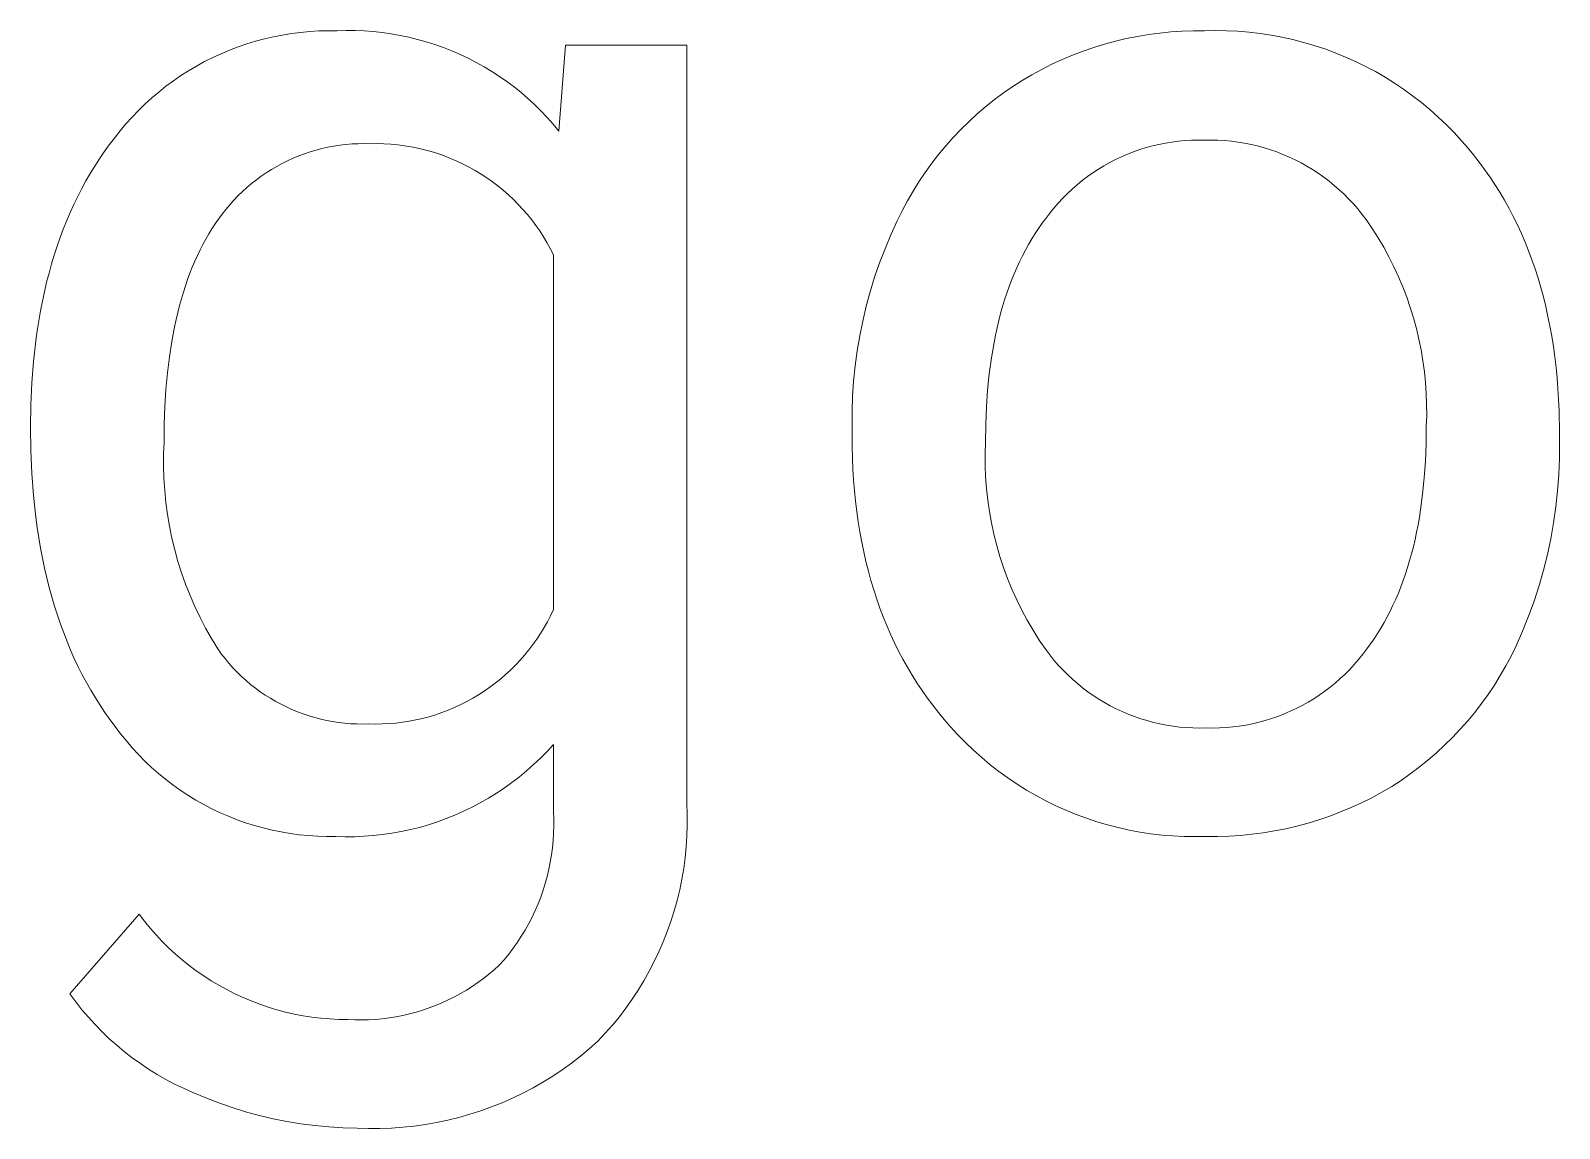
# Model space of a CAD drawing. Header units: millimetres. Extents: x 430 to 4403, y -1522 to 1254.
# Drawn here: x 3345.8 to 3400.8, y -1219.3 to -1179.8 of the extents above; entities that cross this region are included whole.
import ezdxf

# ---------------------------------------------------------------- set-up
doc = ezdxf.new("R2010")
doc.units = ezdxf.units.MM
doc.header["$MEASUREMENT"] = 0
doc.layers.add('Domyślny', color=7, linetype='Continuous', true_color=0x000000)

msp = doc.modelspace()

# ---------------------------------------------------------------- linework, layer by layer
at = {"layer": 'Domyślny', "color": 18, "lineweight": 15, "true_color": 0x000000}
for p, q in [((3353.851, -1180.177), (3354.17, -1180.091)), ((3354.17, -1180.091), (3354.491, -1180.016)), ((3354.491, -1180.016), (3354.815, -1179.953)), ((3354.815, -1179.953), (3355.141, -1179.9)), ((3355.141, -1179.9), (3355.469, -1179.858)), ((3355.469, -1179.858), (3355.797, -1179.828)), ((3355.797, -1179.828), (3356.127, -1179.808)), ((3356.127, -1179.808), (3356.457, -1179.8)), ((3356.457, -1179.8), (3356.787, -1179.803)), ((3356.787, -1179.803), (3357.111, -1179.794)), ((3357.111, -1179.794), (3357.436, -1179.795)), ((3357.436, -1179.795), (3357.761, -1179.807)), ((3357.761, -1179.807), (3358.084, -1179.83)), ((3358.084, -1179.83), (3358.407, -1179.864)), ((3358.407, -1179.864), (3358.729, -1179.909)), ((3358.729, -1179.909), (3359.049, -1179.965)), ((3359.049, -1179.965), (3359.366, -1180.031)), ((3359.366, -1180.031), (3359.682, -1180.109)), ((3384.79, -1180.176), (3385.184, -1180.083)), ((3385.184, -1180.083), (3385.582, -1180.003)), ((3385.582, -1180.003), (3385.982, -1179.936)), ((3385.982, -1179.936), (3386.384, -1179.882)), ((3386.384, -1179.882), (3386.787, -1179.842)), ((3386.787, -1179.842), (3387.192, -1179.816)), ((3387.192, -1179.816), (3387.597, -1179.803)), ((3387.597, -1179.803), (3388.002, -1179.803)), ((3388.002, -1179.803), (3388.402, -1179.795)), ((3388.402, -1179.795), (3388.802, -1179.801)), ((3388.802, -1179.801), (3389.201, -1179.82)), ((3389.201, -1179.82), (3389.599, -1179.853)), ((3389.599, -1179.853), (3389.996, -1179.899)), ((3389.996, -1179.899), (3390.391, -1179.959)), ((3390.391, -1179.959), (3390.784, -1180.032)), ((3390.784, -1180.032), (3391.175, -1180.118)), ((3352.31, -1180.764), (3352.61, -1180.626)), ((3352.61, -1180.626), (3352.914, -1180.498)), ((3352.914, -1180.498), (3353.223, -1180.38)), ((3353.223, -1180.38), (3353.535, -1180.273)), ((3353.535, -1180.273), (3353.851, -1180.177)), ((3359.682, -1180.109), (3359.994, -1180.196)), ((3359.994, -1180.196), (3360.304, -1180.294)), ((3360.304, -1180.294), (3360.61, -1180.403)), ((3360.61, -1180.403), (3360.912, -1180.522)), ((3360.912, -1180.522), (3361.21, -1180.651)), ((3361.21, -1180.651), (3361.503, -1180.789)), ((3364.765, -1183.415), (3365.003, -1180.319)), ((3365.003, -1180.319), (3369.369, -1180.319)), ((3369.369, -1180.319), (3369.369, -1207.6)), ((3383.249, -1180.679), (3383.628, -1180.534)), ((3383.628, -1180.534), (3384.011, -1180.402)), ((3384.011, -1180.402), (3384.398, -1180.283)), ((3384.398, -1180.283), (3384.79, -1180.176)), ((3391.175, -1180.118), (3391.562, -1180.217)), ((3391.562, -1180.217), (3391.945, -1180.33)), ((3391.945, -1180.33), (3392.325, -1180.455)), ((3392.325, -1180.455), (3392.7, -1180.594)), ((3392.7, -1180.594), (3393.07, -1180.745)), ((3351.441, -1181.238), (3351.726, -1181.07)), ((3351.726, -1181.07), (3352.015, -1180.912)), ((3352.015, -1180.912), (3352.31, -1180.764)), ((3361.503, -1180.789), (3361.792, -1180.938)), ((3361.792, -1180.938), (3362.075, -1181.096)), ((3362.075, -1181.096), (3362.353, -1181.264)), ((3381.789, -1181.384), (3382.145, -1181.189)), ((3382.145, -1181.189), (3382.507, -1181.007)), ((3382.507, -1181.007), (3382.876, -1180.837)), ((3382.876, -1180.837), (3383.249, -1180.679)), ((3393.07, -1180.745), (3393.434, -1180.908)), ((3393.434, -1180.908), (3393.793, -1181.084)), ((3393.793, -1181.084), (3394.146, -1181.272)), ((3350.625, -1181.799), (3350.891, -1181.603)), ((3350.891, -1181.603), (3351.163, -1181.416)), ((3351.163, -1181.416), (3351.441, -1181.238)), ((3362.353, -1181.264), (3362.626, -1181.441)), ((3362.626, -1181.441), (3362.892, -1181.627)), ((3362.892, -1181.627), (3363.151, -1181.822)), ((3381.1, -1181.807), (3381.44, -1181.589)), ((3381.44, -1181.589), (3381.789, -1181.384)), ((3394.146, -1181.272), (3394.493, -1181.471)), ((3394.493, -1181.471), (3394.832, -1181.682)), ((3394.832, -1181.682), (3395.164, -1181.905)), ((3349.87, -1182.439), (3350.115, -1182.217)), ((3350.115, -1182.217), (3350.366, -1182.004)), ((3350.366, -1182.004), (3350.625, -1181.799)), ((3363.151, -1181.822), (3363.404, -1182.026)), ((3363.404, -1182.026), (3363.65, -1182.238)), ((3363.65, -1182.238), (3363.888, -1182.458)), ((3380.128, -1182.529), (3380.444, -1182.277)), ((3380.444, -1182.277), (3380.768, -1182.037)), ((3380.768, -1182.037), (3381.1, -1181.807)), ((3395.164, -1181.905), (3395.488, -1182.139)), ((3395.488, -1182.139), (3395.804, -1182.383)), ((3349.405, -1182.908), (3349.634, -1182.67)), ((3349.634, -1182.67), (3349.87, -1182.439)), ((3363.888, -1182.458), (3364.12, -1182.686)), ((3364.12, -1182.686), (3364.343, -1182.922)), ((3379.523, -1183.063), (3379.821, -1182.791)), ((3379.821, -1182.791), (3380.128, -1182.529)), ((3395.804, -1182.383), (3396.112, -1182.639)), ((3396.112, -1182.639), (3396.41, -1182.904)), ((3348.973, -1183.407), (3349.185, -1183.153)), ((3349.185, -1183.153), (3349.405, -1182.908)), ((3364.343, -1182.922), (3364.558, -1183.165)), ((3364.558, -1183.165), (3364.765, -1183.415)), ((3378.957, -1183.638), (3379.235, -1183.346)), ((3379.235, -1183.346), (3379.523, -1183.063)), ((3396.41, -1182.904), (3396.7, -1183.18)), ((3396.7, -1183.18), (3396.98, -1183.465)), ((3348.404, -1184.158), (3348.584, -1183.91)), ((3348.584, -1183.91), (3348.769, -1183.667)), ((3348.769, -1183.667), (3348.973, -1183.407)), ((3356.667, -1183.951), (3356.451, -1183.991)), ((3356.884, -1183.918), (3356.667, -1183.951)), ((3357.101, -1183.892), (3356.884, -1183.918)), ((3357.32, -1183.874), (3357.101, -1183.892)), ((3357.539, -1183.864), (3357.32, -1183.874)), ((3357.758, -1183.861), (3357.539, -1183.864)), ((3357.978, -1183.865), (3357.758, -1183.861)), ((3358.224, -1183.862), (3357.978, -1183.865)), ((3358.471, -1183.868), (3358.224, -1183.862)), ((3358.718, -1183.883), (3358.471, -1183.868)), ((3358.963, -1183.906), (3358.718, -1183.883)), ((3359.208, -1183.937), (3358.963, -1183.906)), ((3359.452, -1183.977), (3359.208, -1183.937)), ((3378.43, -1184.25), (3378.688, -1183.939)), ((3378.688, -1183.939), (3378.957, -1183.638)), ((3386.126, -1183.943), (3385.898, -1184.006)), ((3386.356, -1183.889), (3386.126, -1183.943)), ((3386.589, -1183.842), (3386.356, -1183.889)), ((3386.822, -1183.804), (3386.589, -1183.842)), ((3387.057, -1183.773), (3386.822, -1183.804)), ((3387.293, -1183.751), (3387.057, -1183.773)), ((3387.529, -1183.737), (3387.293, -1183.751)), ((3387.766, -1183.731), (3387.529, -1183.737)), ((3388.002, -1183.733), (3387.766, -1183.731)), ((3388.243, -1183.731), (3388.002, -1183.733)), ((3388.483, -1183.737), (3388.243, -1183.731)), ((3388.723, -1183.751), (3388.483, -1183.737)), ((3388.963, -1183.774), (3388.723, -1183.751)), ((3389.201, -1183.804), (3388.963, -1183.774)), ((3389.438, -1183.844), (3389.201, -1183.804)), ((3389.674, -1183.891), (3389.438, -1183.844)), ((3389.908, -1183.946), (3389.674, -1183.891)), ((3390.14, -1184.01), (3389.908, -1183.946)), ((3396.98, -1183.465), (3397.25, -1183.759)), ((3397.25, -1183.759), (3397.468, -1184.009)), ((3348.062, -1184.671), (3348.23, -1184.412)), ((3348.23, -1184.412), (3348.404, -1184.158)), ((3354.999, -1184.478), (3354.803, -1184.575)), ((3355.199, -1184.387), (3354.999, -1184.478)), ((3355.401, -1184.303), (3355.199, -1184.387)), ((3355.607, -1184.226), (3355.401, -1184.303)), ((3355.815, -1184.157), (3355.607, -1184.226)), ((3356.025, -1184.094), (3355.815, -1184.157)), ((3356.237, -1184.039), (3356.025, -1184.094)), ((3356.451, -1183.991), (3356.237, -1184.039)), ((3359.694, -1184.026), (3359.452, -1183.977)), ((3359.934, -1184.083), (3359.694, -1184.026)), ((3360.172, -1184.148), (3359.934, -1184.083)), ((3360.407, -1184.221), (3360.172, -1184.148)), ((3360.64, -1184.303), (3360.407, -1184.221)), ((3360.87, -1184.392), (3360.64, -1184.303)), ((3361.097, -1184.49), (3360.87, -1184.392)), ((3361.32, -1184.595), (3361.097, -1184.49)), ((3378.183, -1184.569), (3378.43, -1184.25)), ((3384.796, -1184.435), (3384.586, -1184.544)), ((3385.01, -1184.334), (3384.796, -1184.435)), ((3385.228, -1184.241), (3385.01, -1184.334)), ((3385.448, -1184.155), (3385.228, -1184.241)), ((3385.672, -1184.077), (3385.448, -1184.155)), ((3385.898, -1184.006), (3385.672, -1184.077)), ((3390.369, -1184.081), (3390.14, -1184.01)), ((3390.596, -1184.161), (3390.369, -1184.081)), ((3390.82, -1184.248), (3390.596, -1184.161)), ((3391.041, -1184.343), (3390.82, -1184.248)), ((3391.259, -1184.445), (3391.041, -1184.343)), ((3391.473, -1184.555), (3391.259, -1184.445)), ((3397.468, -1184.009), (3397.678, -1184.263)), ((3397.678, -1184.263), (3397.881, -1184.523)), ((3347.744, -1185.205), (3347.9, -1184.936)), ((3347.9, -1184.936), (3348.062, -1184.671)), ((3354.054, -1185.031), (3353.877, -1185.161)), ((3354.235, -1184.907), (3354.054, -1185.031)), ((3354.42, -1184.79), (3354.235, -1184.907)), ((3354.61, -1184.679), (3354.42, -1184.79)), ((3354.803, -1184.575), (3354.61, -1184.679)), ((3361.54, -1184.708), (3361.32, -1184.595)), ((3361.755, -1184.829), (3361.54, -1184.708)), ((3361.966, -1184.957), (3361.755, -1184.829)), ((3362.172, -1185.092), (3361.966, -1184.957)), ((3377.722, -1185.232), (3377.947, -1184.896)), ((3377.947, -1184.896), (3378.183, -1184.569)), ((3383.785, -1185.048), (3383.596, -1185.191)), ((3383.979, -1184.911), (3383.785, -1185.048)), ((3384.177, -1184.782), (3383.979, -1184.911)), ((3384.379, -1184.659), (3384.177, -1184.782)), ((3384.586, -1184.544), (3384.379, -1184.659)), ((3391.683, -1184.672), (3391.473, -1184.555)), ((3391.889, -1184.796), (3391.683, -1184.672)), ((3392.09, -1184.928), (3391.889, -1184.796)), ((3392.287, -1185.066), (3392.09, -1184.928)), ((3397.881, -1184.523), (3398.078, -1184.788)), ((3398.078, -1184.788), (3398.267, -1185.058)), ((3347.45, -1185.76), (3347.594, -1185.48)), ((3347.594, -1185.48), (3347.744, -1185.205)), ((3353.374, -1185.585), (3353.217, -1185.738)), ((3353.537, -1185.438), (3353.374, -1185.585)), ((3353.705, -1185.296), (3353.537, -1185.438)), ((3353.877, -1185.161), (3353.705, -1185.296)), ((3362.374, -1185.234), (3362.172, -1185.092)), ((3362.571, -1185.383), (3362.374, -1185.234)), ((3362.762, -1185.539), (3362.571, -1185.383)), ((3362.948, -1185.702), (3362.762, -1185.539)), ((3377.308, -1185.924), (3377.509, -1185.574)), ((3377.509, -1185.574), (3377.722, -1185.232)), ((3383.234, -1185.496), (3383.062, -1185.658)), ((3383.413, -1185.34), (3383.234, -1185.496)), ((3383.596, -1185.191), (3383.413, -1185.34)), ((3392.478, -1185.211), (3392.287, -1185.066)), ((3392.665, -1185.363), (3392.478, -1185.211)), ((3392.846, -1185.521), (3392.665, -1185.363)), ((3393.022, -1185.685), (3392.846, -1185.521)), ((3398.267, -1185.058), (3398.449, -1185.333)), ((3398.449, -1185.333), (3398.625, -1185.614)), ((3347.179, -1186.336), (3347.311, -1186.046)), ((3347.311, -1186.046), (3347.45, -1185.76)), ((3352.918, -1186.059), (3352.778, -1186.227)), ((3353.065, -1185.896), (3352.918, -1186.059)), ((3353.217, -1185.738), (3353.065, -1185.896)), ((3363.127, -1185.871), (3362.948, -1185.702)), ((3363.301, -1186.046), (3363.127, -1185.871)), ((3363.469, -1186.227), (3363.301, -1186.046)), ((3377.119, -1186.281), (3377.308, -1185.924)), ((3382.733, -1185.999), (3382.578, -1186.178)), ((3382.894, -1185.825), (3382.733, -1185.999)), ((3383.062, -1185.658), (3382.894, -1185.825)), ((3393.192, -1185.855), (3393.022, -1185.685)), ((3393.356, -1186.031), (3393.192, -1185.855)), ((3393.514, -1186.212), (3393.356, -1186.031)), ((3398.625, -1185.614), (3398.794, -1185.899)), ((3398.794, -1185.899), (3398.955, -1186.19)), ((3346.931, -1186.934), (3347.052, -1186.632)), ((3347.052, -1186.632), (3347.179, -1186.336)), ((3352.514, -1186.577), (3352.394, -1186.749)), ((3352.643, -1186.4), (3352.514, -1186.577)), ((3352.778, -1186.227), (3352.643, -1186.4)), ((3363.631, -1186.413), (3363.469, -1186.227)), ((3363.785, -1186.606), (3363.631, -1186.413)), ((3363.934, -1186.803), (3363.785, -1186.606)), ((3376.713, -1187.139), (3376.942, -1186.643)), ((3376.942, -1186.643), (3377.119, -1186.281)), ((3382.287, -1186.551), (3382.154, -1186.729)), ((3382.429, -1186.362), (3382.287, -1186.551)), ((3382.578, -1186.178), (3382.429, -1186.362)), ((3393.665, -1186.399), (3393.514, -1186.212)), ((3393.81, -1186.591), (3393.665, -1186.399)), ((3394.033, -1186.917), (3393.81, -1186.591)), ((3398.955, -1186.19), (3399.11, -1186.486)), ((3399.11, -1186.486), (3399.258, -1186.787)), ((3346.707, -1187.552), (3346.816, -1187.24)), ((3346.816, -1187.24), (3346.931, -1186.934)), ((3352.166, -1187.107), (3352.057, -1187.294)), ((3352.278, -1186.925), (3352.166, -1187.107)), ((3352.394, -1186.749), (3352.278, -1186.925)), ((3364.075, -1187.005), (3363.934, -1186.803)), ((3364.209, -1187.213), (3364.075, -1187.005)), ((3364.335, -1187.424), (3364.209, -1187.213)), ((3376.501, -1187.642), (3376.713, -1187.139)), ((3381.9, -1187.1), (3381.78, -1187.293)), ((3382.025, -1186.913), (3381.9, -1187.1)), ((3382.154, -1186.729), (3382.025, -1186.913)), ((3394.245, -1187.25), (3394.033, -1186.917)), ((3394.446, -1187.591), (3394.245, -1187.25)), ((3399.258, -1186.787), (3399.399, -1187.093)), ((3399.399, -1187.093), (3399.533, -1187.404)), ((3346.604, -1187.869), (3346.707, -1187.552)), ((3351.851, -1187.683), (3351.754, -1187.885)), ((3351.952, -1187.486), (3351.851, -1187.683)), ((3352.057, -1187.294), (3351.952, -1187.486)), ((3364.455, -1187.641), (3364.335, -1187.424)), ((3364.566, -1187.861), (3364.455, -1187.641)), ((3376.306, -1188.152), (3376.501, -1187.642)), ((3381.551, -1187.693), (3381.443, -1187.9)), ((3381.663, -1187.491), (3381.551, -1187.693)), ((3381.78, -1187.293), (3381.663, -1187.491)), ((3394.635, -1187.938), (3394.446, -1187.591)), ((3399.533, -1187.404), (3399.66, -1187.72)), ((3399.66, -1187.72), (3399.78, -1188.042)), ((3346.416, -1188.519), (3346.507, -1188.191)), ((3346.507, -1188.191), (3346.604, -1187.869)), ((3351.571, -1188.305), (3351.485, -1188.523)), ((3351.661, -1188.093), (3351.571, -1188.305)), ((3351.754, -1187.885), (3351.661, -1188.093)), ((3364.566, -1200.628), (3364.566, -1187.861)), ((3376.128, -1188.667), (3376.306, -1188.152)), ((3381.24, -1188.327), (3381.145, -1188.549)), ((3381.339, -1188.111), (3381.24, -1188.327)), ((3381.443, -1187.9), (3381.339, -1188.111)), ((3394.813, -1188.291), (3394.635, -1187.938)), ((3394.978, -1188.649), (3394.813, -1188.291)), ((3399.78, -1188.042), (3399.893, -1188.368)), ((3346.251, -1189.19), (3346.33, -1188.852)), ((3346.33, -1188.852), (3346.416, -1188.519)), ((3351.403, -1188.746), (3351.324, -1188.974)), ((3351.485, -1188.523), (3351.403, -1188.746)), ((3375.967, -1189.189), (3376.128, -1188.667)), ((3381.053, -1188.774), (3380.967, -1189.005)), ((3381.145, -1188.549), (3381.053, -1188.774)), ((3395.132, -1189.013), (3394.978, -1188.649)), ((3399.893, -1188.368), (3399.999, -1188.7)), ((3399.999, -1188.7), (3400.099, -1189.036)), ((3346.177, -1189.533), (3346.251, -1189.19)), ((3351.179, -1189.446), (3351.112, -1189.689)), ((3351.25, -1189.207), (3351.179, -1189.446)), ((3351.324, -1188.974), (3351.25, -1189.207)), ((3375.823, -1189.715), (3375.967, -1189.189)), ((3380.884, -1189.24), (3380.805, -1189.48)), ((3380.967, -1189.005), (3380.884, -1189.24)), ((3395.274, -1189.382), (3395.132, -1189.013)), ((3395.403, -1189.755), (3395.274, -1189.382)), ((3400.099, -1189.036), (3400.191, -1189.378)), ((3400.191, -1189.378), (3400.277, -1189.725)), ((3346.048, -1190.236), (3346.109, -1189.882)), ((3346.109, -1189.882), (3346.177, -1189.533)), ((3351.048, -1189.938), (3350.989, -1190.191)), ((3351.112, -1189.689), (3351.048, -1189.938)), ((3375.697, -1190.246), (3375.823, -1189.715)), ((3380.661, -1189.974), (3380.595, -1190.228)), ((3380.731, -1189.725), (3380.661, -1189.974)), ((3380.805, -1189.48), (3380.731, -1189.725)), ((3395.52, -1190.133), (3395.403, -1189.755)), ((3400.277, -1189.725), (3400.356, -1190.077)), ((3345.992, -1190.595), (3346.048, -1190.236)), ((3350.933, -1190.45), (3350.833, -1190.983)), ((3350.989, -1190.191), (3350.933, -1190.45)), ((3375.589, -1190.781), (3375.697, -1190.246)), ((3380.534, -1190.487), (3380.476, -1190.751)), ((3380.595, -1190.228), (3380.534, -1190.487)), ((3395.624, -1190.514), (3395.52, -1190.133)), ((3395.716, -1190.898), (3395.624, -1190.514)), ((3400.356, -1190.077), (3400.428, -1190.433)), ((3400.428, -1190.433), (3400.493, -1190.795)), ((3345.859, -1191.705), (3345.941, -1190.96)), ((3345.941, -1190.96), (3345.992, -1190.595)), ((3350.833, -1190.983), (3350.749, -1191.537)), ((3375.498, -1191.319), (3375.589, -1190.781)), ((3380.423, -1191.019), (3380.375, -1191.292)), ((3380.476, -1190.751), (3380.423, -1191.019)), ((3395.794, -1191.286), (3395.716, -1190.898)), ((3400.493, -1190.795), (3400.551, -1191.162)), ((3350.749, -1191.537), (3350.679, -1192.11)), ((3375.425, -1191.86), (3375.498, -1191.319)), ((3380.33, -1191.57), (3380.253, -1192.14)), ((3380.375, -1191.292), (3380.33, -1191.57)), ((3395.86, -1191.675), (3395.794, -1191.286)), ((3400.551, -1191.162), (3400.602, -1191.534)), ((3400.602, -1191.534), (3400.647, -1191.911)), ((3345.8, -1192.471), (3345.859, -1191.705)), ((3350.679, -1192.11), (3350.625, -1192.704)), ((3375.371, -1192.403), (3375.425, -1191.86)), ((3380.253, -1192.14), (3380.194, -1192.728)), ((3395.913, -1192.067), (3395.86, -1191.675)), ((3395.952, -1192.46), (3395.913, -1192.067)), ((3400.647, -1191.911), (3400.684, -1192.293)), ((3345.765, -1193.258), (3345.8, -1192.471)), ((3350.625, -1192.704), (3350.586, -1193.319)), ((3375.334, -1192.948), (3375.371, -1192.403)), ((3380.194, -1192.728), (3380.151, -1193.336)), ((3395.979, -1192.854), (3395.952, -1192.46)), ((3400.684, -1192.293), (3400.715, -1192.68)), ((3400.715, -1192.68), (3400.739, -1193.072)), ((3345.753, -1194.066), (3345.765, -1193.258)), ((3375.315, -1193.493), (3375.334, -1192.948)), ((3395.992, -1193.249), (3395.979, -1192.854)), ((3395.993, -1193.644), (3395.992, -1193.249)), ((3400.739, -1193.072), (3400.756, -1193.469)), ((3350.586, -1193.319), (3350.563, -1193.953)), ((3375.315, -1194.039), (3375.315, -1193.493)), ((3380.151, -1193.336), (3380.126, -1193.963)), ((3395.98, -1194.039), (3395.993, -1193.644)), ((3400.756, -1193.469), (3400.769, -1194.277)), ((3345.765, -1194.908), (3345.753, -1194.066)), ((3350.563, -1193.953), (3350.556, -1194.608)), ((3375.315, -1194.37), (3375.315, -1194.039)), ((3375.318, -1194.775), (3375.315, -1194.37)), ((3380.126, -1193.963), (3380.117, -1194.608)), ((3395.972, -1194.675), (3395.98, -1194.039)), ((3400.769, -1194.277), (3400.769, -1194.608)), ((3345.801, -1195.727), (3345.765, -1194.908)), ((3350.556, -1194.608), (3350.539, -1195.041)), ((3375.328, -1195.176), (3375.318, -1194.775)), ((3380.117, -1194.608), (3380.104, -1195.024)), ((3395.947, -1195.293), (3395.972, -1194.675)), ((3400.769, -1194.608), (3400.768, -1195.189)), ((3350.539, -1195.041), (3350.538, -1195.475)), ((3350.538, -1195.475), (3350.551, -1195.908)), ((3375.346, -1195.571), (3375.328, -1195.176)), ((3380.104, -1195.024), (3380.106, -1195.441)), ((3380.106, -1195.441), (3380.122, -1195.857)), ((3395.906, -1195.892), (3395.947, -1195.293)), ((3400.768, -1195.189), (3400.746, -1195.77)), ((3345.86, -1196.524), (3345.801, -1195.727)), ((3350.551, -1195.908), (3350.579, -1196.341)), ((3375.37, -1195.961), (3375.346, -1195.571)), ((3375.402, -1196.346), (3375.37, -1195.961)), ((3380.122, -1195.857), (3380.152, -1196.273)), ((3395.848, -1196.473), (3395.906, -1195.892)), ((3400.746, -1195.77), (3400.705, -1196.35)), ((3345.944, -1197.298), (3345.86, -1196.524)), ((3350.579, -1196.341), (3350.622, -1196.773)), ((3375.44, -1196.726), (3375.402, -1196.346)), ((3380.152, -1196.273), (3380.197, -1196.687)), ((3395.773, -1197.036), (3395.848, -1196.473)), ((3400.705, -1196.35), (3400.643, -1196.928)), ((3350.622, -1196.773), (3350.68, -1197.202)), ((3375.485, -1197.101), (3375.44, -1196.726)), ((3375.537, -1197.471), (3375.485, -1197.101)), ((3380.197, -1196.687), (3380.257, -1197.099)), ((3380.257, -1197.099), (3380.331, -1197.509)), ((3395.73, -1197.311), (3395.773, -1197.036)), ((3400.643, -1196.928), (3400.561, -1197.504)), ((3345.994, -1197.677), (3345.944, -1197.298)), ((3346.051, -1198.05), (3345.994, -1197.677)), ((3350.68, -1197.202), (3350.753, -1197.63)), ((3350.753, -1197.63), (3350.84, -1198.055)), ((3375.596, -1197.836), (3375.537, -1197.471)), ((3380.331, -1197.509), (3380.419, -1197.916)), ((3395.63, -1197.847), (3395.682, -1197.581)), ((3395.682, -1197.581), (3395.73, -1197.311)), ((3400.561, -1197.504), (3400.46, -1198.076)), ((3346.114, -1198.417), (3346.051, -1198.05)), ((3350.84, -1198.055), (3350.942, -1198.476)), ((3375.662, -1198.196), (3375.596, -1197.836)), ((3375.735, -1198.55), (3375.662, -1198.196)), ((3380.419, -1197.916), (3380.521, -1198.32)), ((3395.514, -1198.365), (3395.574, -1198.108)), ((3395.574, -1198.108), (3395.63, -1197.847)), ((3400.46, -1198.076), (3400.339, -1198.645)), ((3346.182, -1198.779), (3346.114, -1198.417)), ((3346.256, -1199.135), (3346.182, -1198.779)), ((3350.942, -1198.476), (3351.058, -1198.894)), ((3375.815, -1198.9), (3375.735, -1198.55)), ((3380.521, -1198.32), (3380.638, -1198.72)), ((3380.638, -1198.72), (3380.768, -1199.116)), ((3395.38, -1198.864), (3395.449, -1198.617)), ((3395.449, -1198.617), (3395.514, -1198.365)), ((3400.339, -1198.645), (3400.198, -1199.209)), ((3346.337, -1199.486), (3346.256, -1199.135)), ((3351.058, -1198.894), (3351.189, -1199.307)), ((3351.189, -1199.307), (3351.333, -1199.716)), ((3375.901, -1199.244), (3375.815, -1198.9)), ((3375.995, -1199.584), (3375.901, -1199.244)), ((3380.768, -1199.116), (3380.912, -1199.507)), ((3395.149, -1199.581), (3395.23, -1199.346)), ((3395.23, -1199.346), (3395.307, -1199.108)), ((3395.307, -1199.108), (3395.38, -1198.864)), ((3400.198, -1199.209), (3400.038, -1199.767)), ((3346.423, -1199.83), (3346.337, -1199.486)), ((3346.515, -1200.17), (3346.423, -1199.83)), ((3351.333, -1199.716), (3351.492, -1200.12)), ((3376.095, -1199.918), (3375.995, -1199.584)), ((3380.912, -1199.507), (3381.069, -1199.892)), ((3381.069, -1199.892), (3381.24, -1200.272)), ((3394.973, -1200.036), (3395.063, -1199.81)), ((3395.063, -1199.81), (3395.149, -1199.581)), ((3400.038, -1199.767), (3399.859, -1200.32)), ((3346.613, -1200.503), (3346.515, -1200.17)), ((3351.492, -1200.12), (3351.664, -1200.518)), ((3376.203, -1200.247), (3376.095, -1199.918)), ((3376.317, -1200.572), (3376.203, -1200.247)), ((3381.24, -1200.272), (3381.424, -1200.646)), ((3394.78, -1200.473), (3394.879, -1200.256)), ((3394.879, -1200.256), (3394.973, -1200.036)), ((3399.859, -1200.32), (3399.661, -1200.867)), ((3346.718, -1200.831), (3346.613, -1200.503)), ((3346.828, -1201.154), (3346.718, -1200.831)), ((3351.664, -1200.518), (3351.85, -1200.91)), ((3351.85, -1200.91), (3352.05, -1201.295)), ((3364.35, -1201.065), (3364.462, -1200.848)), ((3364.462, -1200.848), (3364.566, -1200.628)), ((3376.438, -1200.891), (3376.317, -1200.572)), ((3376.566, -1201.205), (3376.438, -1200.891)), ((3381.424, -1200.646), (3381.621, -1201.013)), ((3394.459, -1201.095), (3394.57, -1200.892)), ((3394.57, -1200.892), (3394.677, -1200.685)), ((3394.677, -1200.685), (3394.78, -1200.473)), ((3399.661, -1200.867), (3399.444, -1201.406)), ((3346.944, -1201.47), (3346.828, -1201.154)), ((3347.065, -1201.782), (3346.944, -1201.47)), ((3352.05, -1201.295), (3352.262, -1201.673)), ((3363.97, -1201.689), (3364.104, -1201.485)), ((3364.104, -1201.485), (3364.231, -1201.277)), ((3364.231, -1201.277), (3364.35, -1201.065)), ((3376.7, -1201.514), (3376.566, -1201.205)), ((3376.842, -1201.819), (3376.7, -1201.514)), ((3381.621, -1201.013), (3381.831, -1201.373)), ((3381.831, -1201.373), (3382.053, -1201.725)), ((3394.099, -1201.677), (3394.223, -1201.488)), ((3394.223, -1201.488), (3394.343, -1201.294)), ((3394.343, -1201.294), (3394.459, -1201.095)), ((3399.444, -1201.406), (3399.208, -1201.938)), ((3347.193, -1202.087), (3347.065, -1201.782)), ((3347.327, -1202.387), (3347.193, -1202.087)), ((3352.262, -1201.673), (3352.487, -1202.043)), ((3352.487, -1202.043), (3352.616, -1202.22)), ((3363.527, -1202.27), (3363.681, -1202.082)), ((3363.681, -1202.082), (3363.829, -1201.888)), ((3363.829, -1201.888), (3363.97, -1201.689)), ((3376.99, -1202.118), (3376.842, -1201.819)), ((3382.053, -1201.725), (3382.287, -1202.07)), ((3382.287, -1202.07), (3382.431, -1202.26)), ((3393.693, -1202.235), (3393.837, -1202.043)), ((3393.837, -1202.043), (3393.97, -1201.863)), ((3393.97, -1201.863), (3394.099, -1201.677)), ((3399.208, -1201.938), (3399.031, -1202.299)), ((3347.466, -1202.682), (3347.327, -1202.387)), ((3352.616, -1202.22), (3352.75, -1202.392)), ((3352.75, -1202.392), (3352.89, -1202.559)), ((3352.89, -1202.559), (3353.036, -1202.721)), ((3363.026, -1202.802), (3363.199, -1202.631)), ((3363.199, -1202.631), (3363.366, -1202.453)), ((3363.366, -1202.453), (3363.527, -1202.27)), ((3377.145, -1202.412), (3376.99, -1202.118)), ((3377.307, -1202.701), (3377.145, -1202.412)), ((3382.431, -1202.26), (3382.581, -1202.446)), ((3382.581, -1202.446), (3382.737, -1202.626)), ((3382.737, -1202.626), (3382.9, -1202.8)), ((3393.224, -1202.779), (3393.387, -1202.603)), ((3393.387, -1202.603), (3393.543, -1202.422)), ((3393.543, -1202.422), (3393.693, -1202.235)), ((3398.843, -1202.654), (3398.642, -1203.003)), ((3399.031, -1202.299), (3398.843, -1202.654)), ((3347.612, -1202.97), (3347.466, -1202.682)), ((3347.763, -1203.253), (3347.612, -1202.97)), ((3353.036, -1202.721), (3353.187, -1202.879)), ((3353.187, -1202.879), (3353.344, -1203.031)), ((3353.344, -1203.031), (3353.506, -1203.177)), ((3353.506, -1203.177), (3353.673, -1203.318)), ((3362.472, -1203.279), (3362.662, -1203.127)), ((3362.662, -1203.127), (3362.847, -1202.968)), ((3362.847, -1202.968), (3363.026, -1202.802)), ((3377.476, -1202.985), (3377.307, -1202.701)), ((3377.651, -1203.265), (3377.476, -1202.985)), ((3382.9, -1202.8), (3383.069, -1202.969)), ((3383.069, -1202.969), (3383.243, -1203.132)), ((3383.243, -1203.132), (3383.423, -1203.288)), ((3392.7, -1203.271), (3392.88, -1203.113)), ((3392.88, -1203.113), (3393.055, -1202.949)), ((3393.055, -1202.949), (3393.224, -1202.779)), ((3398.642, -1203.003), (3398.429, -1203.345)), ((3347.921, -1203.531), (3347.763, -1203.253)), ((3348.084, -1203.803), (3347.921, -1203.531)), ((3353.673, -1203.318), (3353.844, -1203.453)), ((3353.844, -1203.453), (3354.02, -1203.582)), ((3354.02, -1203.582), (3354.2, -1203.705)), ((3354.2, -1203.705), (3354.385, -1203.821)), ((3361.662, -1203.821), (3361.872, -1203.696)), ((3361.872, -1203.696), (3362.077, -1203.564)), ((3362.077, -1203.564), (3362.277, -1203.425)), ((3362.277, -1203.425), (3362.472, -1203.279)), ((3377.834, -1203.539), (3377.651, -1203.265)), ((3378.023, -1203.808), (3377.834, -1203.539)), ((3383.423, -1203.288), (3383.609, -1203.439)), ((3383.609, -1203.439), (3383.799, -1203.582)), ((3383.799, -1203.582), (3383.995, -1203.719)), ((3383.995, -1203.719), (3384.195, -1203.849)), ((3391.928, -1203.836), (3392.128, -1203.705)), ((3392.128, -1203.705), (3392.324, -1203.567)), ((3392.324, -1203.567), (3392.515, -1203.422)), ((3392.515, -1203.422), (3392.7, -1203.271)), ((3398.206, -1203.679), (3397.971, -1204.006)), ((3398.429, -1203.345), (3398.206, -1203.679)), ((3348.253, -1204.069), (3348.084, -1203.803)), ((3348.428, -1204.33), (3348.253, -1204.069)), ((3354.385, -1203.821), (3354.573, -1203.932)), ((3354.573, -1203.932), (3354.765, -1204.035)), ((3354.765, -1204.035), (3354.961, -1204.132)), ((3354.961, -1204.132), (3355.159, -1204.222)), ((3355.159, -1204.222), (3355.361, -1204.306)), ((3355.361, -1204.306), (3355.566, -1204.382)), ((3360.558, -1204.331), (3360.785, -1204.245)), ((3360.785, -1204.245), (3361.01, -1204.15)), ((3361.01, -1204.15), (3361.231, -1204.048)), ((3361.231, -1204.048), (3361.449, -1203.938)), ((3361.449, -1203.938), (3361.662, -1203.821)), ((3378.219, -1204.072), (3378.023, -1203.808)), ((3378.421, -1204.331), (3378.219, -1204.072)), ((3384.195, -1203.849), (3384.399, -1203.972)), ((3384.399, -1203.972), (3384.608, -1204.088)), ((3384.608, -1204.088), (3384.82, -1204.196)), ((3384.82, -1204.196), (3385.037, -1204.297)), ((3385.037, -1204.297), (3385.256, -1204.391)), ((3390.864, -1204.383), (3391.084, -1204.288)), ((3391.084, -1204.288), (3391.301, -1204.186)), ((3391.301, -1204.186), (3391.514, -1204.077)), ((3391.514, -1204.077), (3391.723, -1203.96)), ((3391.723, -1203.96), (3391.928, -1203.836)), ((3397.971, -1204.006), (3397.725, -1204.325)), ((3348.609, -1204.585), (3348.428, -1204.33)), ((3348.796, -1204.835), (3348.609, -1204.585)), ((3348.993, -1205.099), (3348.796, -1204.835)), ((3355.566, -1204.382), (3355.773, -1204.452)), ((3355.773, -1204.452), (3355.982, -1204.514)), ((3355.982, -1204.514), (3356.193, -1204.569)), ((3356.193, -1204.569), (3356.406, -1204.616)), ((3356.406, -1204.616), (3356.62, -1204.657)), ((3356.62, -1204.657), (3356.836, -1204.69)), ((3356.836, -1204.69), (3357.053, -1204.715)), ((3357.053, -1204.715), (3357.27, -1204.733)), ((3357.27, -1204.733), (3357.488, -1204.744)), ((3357.488, -1204.744), (3357.707, -1204.747)), ((3357.707, -1204.747), (3357.925, -1204.742)), ((3357.925, -1204.742), (3358.168, -1204.747)), ((3358.168, -1204.747), (3358.412, -1204.743)), ((3358.412, -1204.743), (3358.656, -1204.731)), ((3358.656, -1204.731), (3358.898, -1204.71)), ((3358.898, -1204.71), (3359.14, -1204.681)), ((3359.14, -1204.681), (3359.381, -1204.643)), ((3359.381, -1204.643), (3359.62, -1204.597)), ((3359.62, -1204.597), (3359.858, -1204.543)), ((3359.858, -1204.543), (3360.094, -1204.481)), ((3360.094, -1204.481), (3360.327, -1204.41)), ((3360.327, -1204.41), (3360.558, -1204.331)), ((3378.631, -1204.586), (3378.421, -1204.331)), ((3378.847, -1204.835), (3378.631, -1204.586)), ((3379.116, -1205.129), (3378.847, -1204.835)), ((3385.256, -1204.391), (3385.479, -1204.477)), ((3385.479, -1204.477), (3385.705, -1204.554)), ((3385.705, -1204.554), (3385.933, -1204.624)), ((3385.933, -1204.624), (3386.163, -1204.686)), ((3386.163, -1204.686), (3386.395, -1204.74)), ((3386.395, -1204.74), (3386.63, -1204.786)), ((3386.63, -1204.786), (3386.865, -1204.824)), ((3386.865, -1204.824), (3387.102, -1204.853)), ((3387.102, -1204.853), (3387.34, -1204.874)), ((3388.773, -1204.873), (3389.012, -1204.851)), ((3389.012, -1204.851), (3389.25, -1204.821)), ((3389.25, -1204.821), (3389.486, -1204.783)), ((3389.486, -1204.783), (3389.721, -1204.736)), ((3389.721, -1204.736), (3389.954, -1204.682)), ((3389.954, -1204.682), (3390.185, -1204.619)), ((3390.185, -1204.619), (3390.414, -1204.548)), ((3390.414, -1204.548), (3390.64, -1204.469)), ((3390.64, -1204.469), (3390.864, -1204.383)), ((3397.469, -1204.635), (3397.202, -1204.936)), ((3397.725, -1204.325), (3397.469, -1204.635)), ((3349.199, -1205.356), (3348.993, -1205.099)), ((3349.414, -1205.606), (3349.199, -1205.356)), ((3379.394, -1205.414), (3379.116, -1205.129)), ((3387.34, -1204.874), (3387.578, -1204.887)), ((3387.578, -1204.887), (3387.817, -1204.892)), ((3387.817, -1204.892), (3388.055, -1204.888)), ((3388.055, -1204.888), (3388.295, -1204.891)), ((3388.295, -1204.891), (3388.534, -1204.886)), ((3388.534, -1204.886), (3388.773, -1204.873)), ((3396.925, -1205.228), (3396.639, -1205.511)), ((3397.202, -1204.936), (3396.925, -1205.228)), ((3349.637, -1205.848), (3349.414, -1205.606)), ((3349.869, -1206.082), (3349.637, -1205.848)), ((3364.338, -1205.732), (3364.101, -1205.973)), ((3364.566, -1205.483), (3364.338, -1205.732)), ((3364.566, -1207.891), (3364.566, -1205.483)), ((3379.682, -1205.689), (3379.394, -1205.414)), ((3379.979, -1205.954), (3379.682, -1205.689)), ((3380.285, -1206.209), (3379.979, -1205.954)), ((3396.343, -1205.784), (3396.038, -1206.047)), ((3396.639, -1205.511), (3396.343, -1205.784)), ((3350.109, -1206.309), (3349.869, -1206.082)), ((3350.356, -1206.526), (3350.109, -1206.309)), ((3363.602, -1206.43), (3363.342, -1206.646)), ((3363.855, -1206.206), (3363.602, -1206.43)), ((3364.101, -1205.973), (3363.855, -1206.206)), ((3380.6, -1206.454), (3380.285, -1206.209)), ((3380.922, -1206.687), (3380.6, -1206.454)), ((3395.725, -1206.299), (3395.403, -1206.541)), ((3396.038, -1206.047), (3395.725, -1206.299)), ((3350.611, -1206.735), (3350.356, -1206.526)), ((3350.872, -1206.936), (3350.611, -1206.735)), ((3351.141, -1207.126), (3350.872, -1206.936)), ((3362.799, -1207.049), (3362.518, -1207.236)), ((3363.074, -1206.852), (3362.799, -1207.049)), ((3363.342, -1206.646), (3363.074, -1206.852)), ((3381.252, -1206.91), (3380.922, -1206.687)), ((3381.59, -1207.121), (3381.252, -1206.91)), ((3394.736, -1206.992), (3394.38, -1207.2)), ((3395.074, -1206.772), (3394.736, -1206.992)), ((3395.403, -1206.541), (3395.074, -1206.772)), ((3351.416, -1207.308), (3351.141, -1207.126)), ((3351.697, -1207.48), (3351.416, -1207.308)), ((3351.984, -1207.642), (3351.697, -1207.48)), ((3361.937, -1207.582), (3361.638, -1207.74)), ((3362.231, -1207.414), (3361.937, -1207.582)), ((3362.518, -1207.236), (3362.231, -1207.414)), ((3369.369, -1207.6), (3369.384, -1207.992)), ((3381.935, -1207.32), (3381.59, -1207.121)), ((3382.286, -1207.508), (3381.935, -1207.32)), ((3382.644, -1207.684), (3382.286, -1207.508)), ((3393.649, -1207.58), (3393.274, -1207.752)), ((3394.018, -1207.396), (3393.649, -1207.58)), ((3394.38, -1207.2), (3394.018, -1207.396)), ((3352.276, -1207.794), (3351.984, -1207.642)), ((3352.573, -1207.936), (3352.276, -1207.794)), ((3352.876, -1208.067), (3352.573, -1207.936)), ((3353.182, -1208.188), (3352.876, -1208.067)), ((3360.711, -1208.15), (3360.393, -1208.265)), ((3361.025, -1208.024), (3360.711, -1208.15)), ((3361.334, -1207.887), (3361.025, -1208.024)), ((3361.638, -1207.74), (3361.334, -1207.887)), ((3364.578, -1208.153), (3364.566, -1207.891)), ((3364.58, -1208.414), (3364.578, -1208.153)), ((3369.384, -1207.992), (3369.385, -1208.383)), ((3383.007, -1207.847), (3382.644, -1207.684)), ((3383.375, -1207.998), (3383.007, -1207.847)), ((3383.749, -1208.136), (3383.375, -1207.998)), ((3384.127, -1208.262), (3383.749, -1208.136)), ((3392.508, -1208.058), (3392.117, -1208.192)), ((3392.893, -1207.911), (3392.508, -1208.058)), ((3393.274, -1207.752), (3392.893, -1207.911)), ((3353.493, -1208.298), (3353.182, -1208.188)), ((3353.807, -1208.398), (3353.493, -1208.298)), ((3354.124, -1208.486), (3353.807, -1208.398)), ((3354.444, -1208.564), (3354.124, -1208.486)), ((3354.767, -1208.63), (3354.444, -1208.564)), ((3355.092, -1208.685), (3354.767, -1208.63)), ((3355.419, -1208.729), (3355.092, -1208.685)), ((3358.756, -1208.676), (3358.421, -1208.724)), ((3359.088, -1208.616), (3358.756, -1208.676)), ((3359.419, -1208.545), (3359.088, -1208.616)), ((3359.747, -1208.463), (3359.419, -1208.545)), ((3360.072, -1208.37), (3359.747, -1208.463)), ((3360.393, -1208.265), (3360.072, -1208.37)), ((3364.558, -1208.937), (3364.574, -1208.676)), ((3364.574, -1208.676), (3364.58, -1208.414)), ((3369.385, -1208.383), (3369.373, -1208.775)), ((3384.509, -1208.375), (3384.127, -1208.262)), ((3384.894, -1208.474), (3384.509, -1208.375)), ((3385.283, -1208.561), (3384.894, -1208.474)), ((3385.675, -1208.634), (3385.283, -1208.561)), ((3386.069, -1208.694), (3385.675, -1208.634)), ((3386.464, -1208.74), (3386.069, -1208.694)), ((3390.111, -1208.661), (3389.702, -1208.714)), ((3390.518, -1208.594), (3390.111, -1208.661)), ((3390.923, -1208.513), (3390.518, -1208.594)), ((3391.324, -1208.419), (3390.923, -1208.513)), ((3391.723, -1208.312), (3391.324, -1208.419)), ((3392.117, -1208.192), (3391.723, -1208.312)), ((3355.746, -1208.762), (3355.419, -1208.729)), ((3356.075, -1208.783), (3355.746, -1208.762)), ((3356.405, -1208.792), (3356.075, -1208.783)), ((3356.734, -1208.791), (3356.405, -1208.792)), ((3357.072, -1208.801), (3356.734, -1208.791)), ((3357.41, -1208.799), (3357.072, -1208.801)), ((3357.748, -1208.785), (3357.41, -1208.799)), ((3358.085, -1208.76), (3357.748, -1208.785)), ((3358.421, -1208.724), (3358.085, -1208.76)), ((3364.499, -1209.458), (3364.533, -1209.198)), ((3364.533, -1209.198), (3364.558, -1208.937)), ((3369.347, -1209.166), (3369.308, -1209.556)), ((3369.373, -1208.775), (3369.347, -1209.166)), ((3386.861, -1208.773), (3386.464, -1208.74)), ((3387.259, -1208.793), (3386.861, -1208.773)), ((3387.657, -1208.798), (3387.259, -1208.793)), ((3388.055, -1208.791), (3387.657, -1208.798)), ((3388.468, -1208.792), (3388.055, -1208.791)), ((3388.88, -1208.78), (3388.468, -1208.792)), ((3389.292, -1208.754), (3388.88, -1208.78)), ((3389.702, -1208.714), (3389.292, -1208.754)), ((3364.404, -1209.972), (3364.456, -1209.716)), ((3364.456, -1209.716), (3364.499, -1209.458)), ((3369.308, -1209.556), (3369.256, -1209.944)), ((3364.274, -1210.479), (3364.344, -1210.227)), ((3364.344, -1210.227), (3364.404, -1209.972)), ((3369.19, -1210.331), (3369.111, -1210.714)), ((3369.256, -1209.944), (3369.19, -1210.331)), ((3364.109, -1210.976), (3364.196, -1210.729)), ((3364.196, -1210.729), (3364.274, -1210.479)), ((3369.111, -1210.714), (3369.019, -1211.095)), ((3363.798, -1211.697), (3363.91, -1211.46)), ((3363.91, -1211.46), (3364.014, -1211.22)), ((3364.014, -1211.22), (3364.109, -1210.976)), ((3369.019, -1211.095), (3368.914, -1211.473)), ((3347.169, -1214.453), (3349.656, -1211.582)), ((3349.656, -1211.582), (3349.852, -1211.84)), ((3349.852, -1211.84), (3350.057, -1212.09)), ((3363.55, -1212.158), (3363.678, -1211.929)), ((3363.678, -1211.929), (3363.798, -1211.697)), ((3368.796, -1211.846), (3368.665, -1212.215)), ((3368.914, -1211.473), (3368.796, -1211.846)), ((3350.057, -1212.09), (3350.271, -1212.333)), ((3350.271, -1212.333), (3350.492, -1212.569)), ((3363.27, -1212.6), (3363.413, -1212.381)), ((3363.413, -1212.381), (3363.55, -1212.158)), ((3368.665, -1212.215), (3368.521, -1212.58)), ((3350.492, -1212.569), (3350.722, -1212.796)), ((3350.722, -1212.796), (3350.96, -1213.016)), ((3350.96, -1213.016), (3351.205, -1213.227)), ((3362.794, -1213.225), (3362.96, -1213.022)), ((3362.96, -1213.022), (3363.118, -1212.814)), ((3363.118, -1212.814), (3363.27, -1212.6)), ((3368.365, -1212.939), (3368.197, -1213.293)), ((3368.521, -1212.58), (3368.365, -1212.939)), ((3351.205, -1213.227), (3351.458, -1213.429)), ((3351.458, -1213.429), (3351.717, -1213.623)), ((3351.717, -1213.623), (3351.983, -1213.807)), ((3362.247, -1213.747), (3362.437, -1213.587)), ((3362.437, -1213.587), (3362.621, -1213.421)), ((3362.621, -1213.421), (3362.794, -1213.225)), ((3368.016, -1213.641), (3367.824, -1213.983)), ((3368.197, -1213.293), (3368.016, -1213.641)), ((3351.983, -1213.807), (3352.255, -1213.983)), ((3352.255, -1213.983), (3352.533, -1214.148)), ((3352.533, -1214.148), (3352.816, -1214.304)), ((3361.437, -1214.319), (3361.647, -1214.186)), ((3361.647, -1214.186), (3361.852, -1214.046)), ((3361.852, -1214.046), (3362.052, -1213.9)), ((3362.052, -1213.9), (3362.247, -1213.747)), ((3367.824, -1213.983), (3367.62, -1214.317)), ((3347.381, -1214.743), (3347.169, -1214.453)), ((3347.603, -1215.024), (3347.381, -1214.743)), ((3352.816, -1214.304), (3353.105, -1214.45)), ((3353.105, -1214.45), (3353.399, -1214.586)), ((3353.399, -1214.586), (3353.697, -1214.711)), ((3353.697, -1214.711), (3353.999, -1214.826)), ((3360.558, -1214.776), (3360.783, -1214.673)), ((3360.783, -1214.673), (3361.005, -1214.562)), ((3361.005, -1214.562), (3361.223, -1214.444)), ((3361.223, -1214.444), (3361.437, -1214.319)), ((3367.405, -1214.645), (3367.179, -1214.964)), ((3367.62, -1214.317), (3367.405, -1214.645)), ((3347.835, -1215.298), (3347.603, -1215.024)), ((3348.076, -1215.563), (3347.835, -1215.298)), ((3353.999, -1214.826), (3354.305, -1214.931)), ((3354.305, -1214.931), (3354.615, -1215.025)), ((3354.615, -1215.025), (3354.928, -1215.108)), ((3354.928, -1215.108), (3355.243, -1215.18)), ((3355.243, -1215.18), (3355.561, -1215.241)), ((3355.561, -1215.241), (3355.88, -1215.291)), ((3355.88, -1215.291), (3356.202, -1215.33)), ((3358.655, -1215.318), (3358.9, -1215.279)), ((3358.9, -1215.279), (3359.143, -1215.231)), ((3359.143, -1215.231), (3359.385, -1215.175)), ((3359.385, -1215.175), (3359.625, -1215.111)), ((3359.625, -1215.111), (3359.862, -1215.039)), ((3359.862, -1215.039), (3360.097, -1214.959)), ((3360.097, -1214.959), (3360.329, -1214.872)), ((3360.329, -1214.872), (3360.558, -1214.776)), ((3366.941, -1215.276), (3366.693, -1215.58)), ((3367.179, -1214.964), (3366.941, -1215.276)), ((3348.327, -1215.82), (3348.076, -1215.563)), ((3348.586, -1216.068), (3348.327, -1215.82)), ((3356.202, -1215.33), (3356.524, -1215.358)), ((3356.524, -1215.358), (3356.847, -1215.374)), ((3356.847, -1215.374), (3357.171, -1215.379)), ((3357.171, -1215.379), (3357.418, -1215.39)), ((3357.418, -1215.39), (3357.666, -1215.392)), ((3357.666, -1215.392), (3357.914, -1215.386)), ((3357.914, -1215.386), (3358.162, -1215.372)), ((3358.162, -1215.372), (3358.409, -1215.349)), ((3358.409, -1215.349), (3358.655, -1215.318)), ((3366.693, -1215.58), (3366.435, -1215.874)), ((3348.853, -1216.307), (3348.586, -1216.068)), ((3349.129, -1216.536), (3348.853, -1216.307)), ((3366.167, -1216.16), (3365.86, -1216.433)), ((3366.435, -1215.874), (3366.167, -1216.16)), ((3349.413, -1216.756), (3349.129, -1216.536)), ((3349.704, -1216.965), (3349.413, -1216.756)), ((3350.002, -1217.165), (3349.704, -1216.965)), ((3365.218, -1216.947), (3364.883, -1217.187)), ((3365.543, -1216.696), (3365.218, -1216.947)), ((3365.86, -1216.433), (3365.543, -1216.696)), ((3350.307, -1217.353), (3350.002, -1217.165)), ((3350.619, -1217.531), (3350.307, -1217.353)), ((3364.541, -1217.415), (3364.191, -1217.631)), ((3364.883, -1217.187), (3364.541, -1217.415)), ((3350.936, -1217.699), (3350.619, -1217.531)), ((3351.259, -1217.854), (3350.936, -1217.699)), ((3351.587, -1217.999), (3351.259, -1217.854)), ((3352.054, -1218.199), (3351.587, -1217.999)), ((3363.47, -1218.026), (3363.1, -1218.205)), ((3363.834, -1217.835), (3363.47, -1218.026)), ((3364.191, -1217.631), (3363.834, -1217.835)), ((3352.528, -1218.382), (3352.054, -1218.199)), ((3353.008, -1218.549), (3352.528, -1218.382)), ((3353.493, -1218.7), (3353.008, -1218.549)), ((3362.342, -1218.523), (3361.955, -1218.663)), ((3362.724, -1218.371), (3362.342, -1218.523)), ((3363.1, -1218.205), (3362.724, -1218.371)), ((3353.983, -1218.833), (3353.493, -1218.7)), ((3354.477, -1218.949), (3353.983, -1218.833)), ((3354.976, -1219.048), (3354.477, -1218.949)), ((3355.477, -1219.13), (3354.976, -1219.048)), ((3355.981, -1219.194), (3355.477, -1219.13)), ((3359.961, -1219.155), (3359.554, -1219.212)), ((3360.366, -1219.084), (3359.961, -1219.155)), ((3360.769, -1219), (3360.366, -1219.084)), ((3361.168, -1218.901), (3360.769, -1219)), ((3361.564, -1218.789), (3361.168, -1218.901)), ((3361.955, -1218.663), (3361.564, -1218.789)), ((3356.487, -1219.241), (3355.981, -1219.194)), ((3356.994, -1219.271), (3356.487, -1219.241)), ((3357.501, -1219.282), (3356.994, -1219.271)), ((3357.912, -1219.297), (3357.501, -1219.282)), ((3358.324, -1219.297), (3357.912, -1219.297)), ((3358.735, -1219.283), (3358.324, -1219.297)), ((3359.145, -1219.254), (3358.735, -1219.283)), ((3359.554, -1219.212), (3359.145, -1219.254))]:
    msp.add_line(p, q, dxfattribs=at)

doc.saveas('drawing.dxf')
